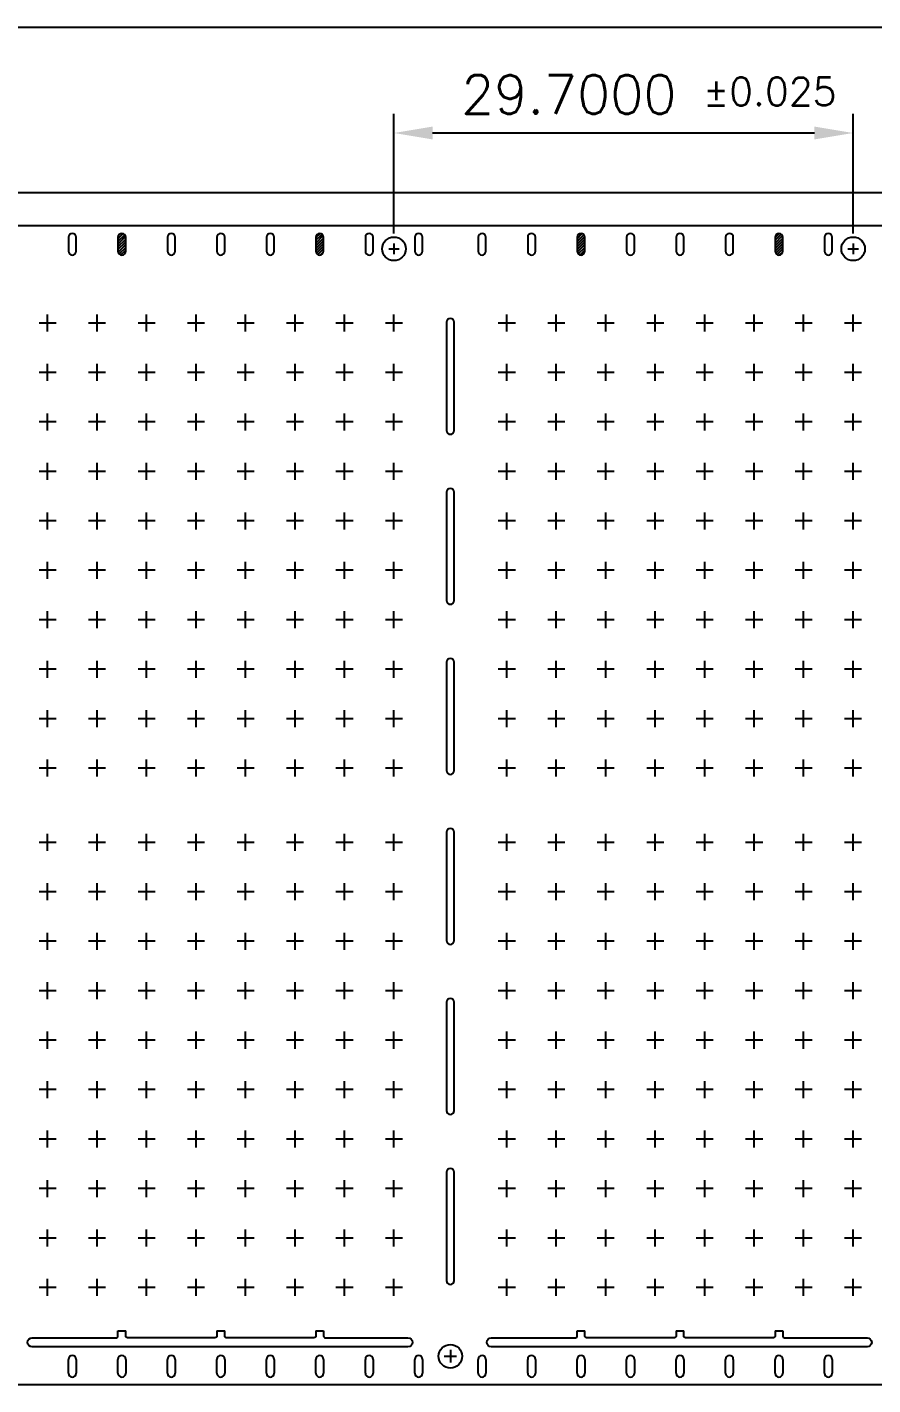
# Model space of a CAD drawing. Extents: x 11 to 275, y 12 to 390.
# Drawn here: x 52.4 to 107.1, y 69.2 to 157 of the extents above; entities that cross this region are included whole.
import ezdxf
from ezdxf.lldxf.tags import DXFTag

# ---------------------------------------------------------------- set-up
doc = ezdxf.new("R2010")
doc.units = 0
doc.header["$LTSCALE"] = 8
doc.header["$MEASUREMENT"] = 0
for name, color, linetype in [('CEN', 3, 'CENTER'), ('DIM', 7, 'Continuous'), ('LF-LINE', 1, 'Continuous'), ('PKG-OUT', 3, 'HIDDEN')]:
    doc.layers.add(name, color=color, linetype=linetype)
doc.styles.add('SIMPLEX', font='SIMPLEX.shx', dxfattribs={"height": 3})
tags = doc.linetypes.add('CENTER', pattern=[2, 1.25, -0.25, 0.25, -0.25]).pattern_tags.tags
tags[10:11] = [DXFTag(74, 4), DXFTag(75, 0), DXFTag(340, '0'), DXFTag(46, 1.0), DXFTag(50, 0.0), DXFTag(44, 0.0), DXFTag(45, 0.0)]
tags[8:9] = [DXFTag(74, 4), DXFTag(75, 0), DXFTag(340, '0'), DXFTag(46, 1.0), DXFTag(50, 0.0), DXFTag(44, 0.0), DXFTag(45, 0.0)]
tags[6:7] = [DXFTag(74, 4), DXFTag(75, 0), DXFTag(340, '0'), DXFTag(46, 1.0), DXFTag(50, 0.0), DXFTag(44, 0.0), DXFTag(45, 0.0)]
tags[4:5] = [DXFTag(74, 4), DXFTag(75, 0), DXFTag(340, '0'), DXFTag(46, 1.0), DXFTag(50, 0.0), DXFTag(44, 0.0), DXFTag(45, 0.0)]
tags = doc.linetypes.add('HIDDEN', pattern=[0.375, 0.25, -0.125]).pattern_tags.tags
tags[6:7] = [DXFTag(74, 4), DXFTag(75, 0), DXFTag(340, '0'), DXFTag(46, 1.0), DXFTag(50, 0.0), DXFTag(44, 0.0), DXFTag(45, 0.0)]
tags[4:5] = [DXFTag(74, 4), DXFTag(75, 0), DXFTag(340, '0'), DXFTag(46, 1.0), DXFTag(50, 0.0), DXFTag(44, 0.0), DXFTag(45, 0.0)]

# ---------------------------------------------------------------- blocks, each defined once
blk = doc.blocks.new('SH1')
at = {"layer": 'CEN'}
h = blk.add_hatch(dxfattribs=at)
h.set_pattern_fill('ANSI31', color=256, style=0)
h.paths.add_polyline_path([(-218.2, -248.576, 1), (-218.7, -248.576), (-218.7, -249.476, 1), (-218.2, -249.476)])
h.paths.add_polyline_path([(-205.4, -248.576, 1), (-205.9, -248.576), (-205.9, -249.476, 1), (-205.4, -249.476)])
h = blk.add_hatch(dxfattribs=at)
h.set_pattern_fill('ANSI31', color=256, style=0)
h.paths.add_polyline_path([(-188.5, -248.576, 1), (-189, -248.576), (-189, -249.476, 1), (-188.5, -249.476)])
h.paths.add_polyline_path([(-175.7, -248.576, 1), (-176.2, -248.576), (-176.2, -249.476, 1), (-175.7, -249.476)])
for p, q in [((-201.191, -249.326), (-200.509, -249.326)), ((-200.85, -248.984), (-200.85, -249.667)), ((-171.491, -249.326), (-170.809, -249.326)), ((-171.15, -248.984), (-171.15, -249.667)), ((-197.2, -320.57), (-197.2, -321.381)), ((-197.606, -320.976), (-196.794, -320.976))]:
    blk.add_line(p, q, dxfattribs=at)
at = {"layer": 'CEN', "ltscale": 0.01}
for p, q in [((-223.25, -254.676), (-223.25, -253.575)), ((-220.05, -254.676), (-220.05, -253.575)), ((-216.85, -254.676), (-216.85, -253.575)), ((-213.65, -254.676), (-213.65, -253.575)), ((-210.45, -254.676), (-210.45, -253.575)), ((-207.25, -254.676), (-207.25, -253.575)), ((-204.05, -254.676), (-204.05, -253.575)), ((-200.85, -254.676), (-200.85, -253.575)), ((-193.55, -254.676), (-193.55, -253.575)), ((-190.35, -254.676), (-190.35, -253.575)), ((-187.15, -254.676), (-187.15, -253.575)), ((-183.95, -254.676), (-183.95, -253.575)), ((-180.75, -254.676), (-180.75, -253.575)), ((-177.55, -254.676), (-177.55, -253.575)), ((-174.35, -254.676), (-174.35, -253.575)), ((-171.15, -254.676), (-171.15, -253.575)), ((-222.699, -254.126), (-223.801, -254.126)), ((-219.499, -254.126), (-220.601, -254.126)), ((-216.299, -254.126), (-217.401, -254.126)), ((-213.099, -254.126), (-214.201, -254.126)), ((-209.899, -254.126), (-211.001, -254.126)), ((-206.699, -254.126), (-207.801, -254.126)), ((-203.499, -254.126), (-204.601, -254.126)), ((-200.299, -254.126), (-201.401, -254.126)), ((-192.999, -254.126), (-194.101, -254.126)), ((-189.799, -254.126), (-190.901, -254.126)), ((-186.599, -254.126), (-187.701, -254.126)), ((-183.399, -254.126), (-184.501, -254.126)), ((-180.199, -254.126), (-181.301, -254.126)), ((-176.999, -254.126), (-178.101, -254.126)), ((-173.799, -254.126), (-174.901, -254.126)), ((-170.599, -254.126), (-171.701, -254.126)), ((-222.699, -257.326), (-223.801, -257.326)), ((-223.25, -257.876), (-223.25, -256.775)), ((-219.499, -257.326), (-220.601, -257.326)), ((-220.05, -257.876), (-220.05, -256.775)), ((-216.299, -257.326), (-217.401, -257.326)), ((-216.85, -257.876), (-216.85, -256.775)), ((-213.099, -257.326), (-214.201, -257.326)), ((-213.65, -257.876), (-213.65, -256.775)), ((-209.899, -257.326), (-211.001, -257.326)), ((-210.45, -257.876), (-210.45, -256.775)), ((-206.699, -257.326), (-207.801, -257.326)), ((-207.25, -257.876), (-207.25, -256.775)), ((-203.499, -257.326), (-204.601, -257.326)), ((-204.05, -257.876), (-204.05, -256.775)), ((-200.299, -257.326), (-201.401, -257.326)), ((-200.85, -257.876), (-200.85, -256.775)), ((-192.999, -257.326), (-194.101, -257.326)), ((-193.55, -257.876), (-193.55, -256.775)), ((-189.799, -257.326), (-190.901, -257.326)), ((-190.35, -257.876), (-190.35, -256.775)), ((-186.599, -257.326), (-187.701, -257.326)), ((-187.15, -257.876), (-187.15, -256.775)), ((-183.399, -257.326), (-184.501, -257.326)), ((-183.95, -257.876), (-183.95, -256.775)), ((-180.199, -257.326), (-181.301, -257.326)), ((-180.75, -257.876), (-180.75, -256.775)), ((-176.999, -257.326), (-178.101, -257.326)), ((-177.55, -257.876), (-177.55, -256.775)), ((-173.799, -257.326), (-174.901, -257.326)), ((-174.35, -257.876), (-174.35, -256.775)), ((-170.599, -257.326), (-171.701, -257.326)), ((-171.15, -257.876), (-171.15, -256.775)), ((-223.25, -261.076), (-223.25, -259.975)), ((-220.05, -261.076), (-220.05, -259.975)), ((-216.85, -261.076), (-216.85, -259.975)), ((-213.65, -261.076), (-213.65, -259.975)), ((-210.45, -261.076), (-210.45, -259.975)), ((-207.25, -261.076), (-207.25, -259.975)), ((-204.05, -261.076), (-204.05, -259.975)), ((-200.85, -261.076), (-200.85, -259.975)), ((-193.55, -261.076), (-193.55, -259.975)), ((-190.35, -261.076), (-190.35, -259.975)), ((-187.15, -261.076), (-187.15, -259.975)), ((-183.95, -261.076), (-183.95, -259.975)), ((-180.75, -261.076), (-180.75, -259.975)), ((-177.55, -261.076), (-177.55, -259.975)), ((-174.35, -261.076), (-174.35, -259.975)), ((-171.15, -261.076), (-171.15, -259.975)), ((-222.699, -260.526), (-223.801, -260.526)), ((-219.499, -260.526), (-220.601, -260.526)), ((-216.299, -260.526), (-217.401, -260.526)), ((-213.099, -260.526), (-214.201, -260.526)), ((-209.899, -260.526), (-211.001, -260.526)), ((-206.699, -260.526), (-207.801, -260.526)), ((-203.499, -260.526), (-204.601, -260.526)), ((-200.299, -260.526), (-201.401, -260.526)), ((-192.999, -260.526), (-194.101, -260.526)), ((-189.799, -260.526), (-190.901, -260.526)), ((-186.599, -260.526), (-187.701, -260.526)), ((-183.399, -260.526), (-184.501, -260.526)), ((-180.199, -260.526), (-181.301, -260.526)), ((-176.999, -260.526), (-178.101, -260.526)), ((-173.799, -260.526), (-174.901, -260.526)), ((-170.599, -260.526), (-171.701, -260.526)), ((-223.25, -264.276), (-223.25, -263.175)), ((-220.05, -264.276), (-220.05, -263.175)), ((-216.85, -264.276), (-216.85, -263.175)), ((-213.65, -264.276), (-213.65, -263.175)), ((-210.45, -264.276), (-210.45, -263.175)), ((-207.25, -264.276), (-207.25, -263.175)), ((-204.05, -264.276), (-204.05, -263.175)), ((-200.85, -264.276), (-200.85, -263.175)), ((-193.55, -264.276), (-193.55, -263.175)), ((-190.35, -264.276), (-190.35, -263.175)), ((-187.15, -264.276), (-187.15, -263.175)), ((-183.95, -264.276), (-183.95, -263.175)), ((-180.75, -264.276), (-180.75, -263.175)), ((-177.55, -264.276), (-177.55, -263.175)), ((-174.35, -264.276), (-174.35, -263.175)), ((-171.15, -264.276), (-171.15, -263.175)), ((-222.699, -263.726), (-223.801, -263.726)), ((-219.499, -263.726), (-220.601, -263.726)), ((-216.299, -263.726), (-217.401, -263.726)), ((-213.099, -263.726), (-214.201, -263.726)), ((-209.899, -263.726), (-211.001, -263.726)), ((-206.699, -263.726), (-207.801, -263.726)), ((-203.499, -263.726), (-204.601, -263.726)), ((-200.299, -263.726), (-201.401, -263.726)), ((-192.999, -263.726), (-194.101, -263.726)), ((-189.799, -263.726), (-190.901, -263.726)), ((-186.599, -263.726), (-187.701, -263.726)), ((-183.399, -263.726), (-184.501, -263.726)), ((-180.199, -263.726), (-181.301, -263.726)), ((-176.999, -263.726), (-178.101, -263.726)), ((-173.799, -263.726), (-174.901, -263.726)), ((-170.599, -263.726), (-171.701, -263.726)), ((-222.699, -266.926), (-223.801, -266.926)), ((-223.25, -267.476), (-223.25, -266.375)), ((-219.499, -266.926), (-220.601, -266.926)), ((-220.05, -267.476), (-220.05, -266.375)), ((-216.299, -266.926), (-217.401, -266.926)), ((-216.85, -267.476), (-216.85, -266.375)), ((-213.099, -266.926), (-214.201, -266.926)), ((-213.65, -267.476), (-213.65, -266.375)), ((-209.899, -266.926), (-211.001, -266.926)), ((-210.45, -267.476), (-210.45, -266.375)), ((-206.699, -266.926), (-207.801, -266.926)), ((-207.25, -267.476), (-207.25, -266.375)), ((-203.499, -266.926), (-204.601, -266.926)), ((-204.05, -267.476), (-204.05, -266.375)), ((-200.299, -266.926), (-201.401, -266.926)), ((-200.85, -267.476), (-200.85, -266.375)), ((-192.999, -266.926), (-194.101, -266.926)), ((-193.55, -267.476), (-193.55, -266.375)), ((-189.799, -266.926), (-190.901, -266.926)), ((-190.35, -267.476), (-190.35, -266.375)), ((-186.599, -266.926), (-187.701, -266.926)), ((-187.15, -267.476), (-187.15, -266.375)), ((-183.399, -266.926), (-184.501, -266.926)), ((-183.95, -267.476), (-183.95, -266.375)), ((-180.199, -266.926), (-181.301, -266.926)), ((-180.75, -267.476), (-180.75, -266.375)), ((-176.999, -266.926), (-178.101, -266.926)), ((-177.55, -267.476), (-177.55, -266.375)), ((-173.799, -266.926), (-174.901, -266.926)), ((-174.35, -267.476), (-174.35, -266.375)), ((-170.599, -266.926), (-171.701, -266.926)), ((-171.15, -267.476), (-171.15, -266.375)), ((-223.25, -270.676), (-223.25, -269.575)), ((-220.05, -270.676), (-220.05, -269.575)), ((-216.85, -270.676), (-216.85, -269.575)), ((-213.65, -270.676), (-213.65, -269.575)), ((-210.45, -270.676), (-210.45, -269.575)), ((-207.25, -270.676), (-207.25, -269.575)), ((-204.05, -270.676), (-204.05, -269.575)), ((-200.85, -270.676), (-200.85, -269.575)), ((-193.55, -270.676), (-193.55, -269.575)), ((-190.35, -270.676), (-190.35, -269.575)), ((-187.15, -270.676), (-187.15, -269.575)), ((-183.95, -270.676), (-183.95, -269.575)), ((-180.75, -270.676), (-180.75, -269.575)), ((-177.55, -270.676), (-177.55, -269.575)), ((-174.35, -270.676), (-174.35, -269.575)), ((-171.15, -270.676), (-171.15, -269.575)), ((-222.699, -270.126), (-223.801, -270.126)), ((-219.499, -270.126), (-220.601, -270.126)), ((-216.299, -270.126), (-217.401, -270.126)), ((-213.099, -270.126), (-214.201, -270.126)), ((-209.899, -270.126), (-211.001, -270.126)), ((-206.699, -270.126), (-207.801, -270.126)), ((-203.499, -270.126), (-204.601, -270.126)), ((-200.299, -270.126), (-201.401, -270.126)), ((-192.999, -270.126), (-194.101, -270.126)), ((-189.799, -270.126), (-190.901, -270.126)), ((-186.599, -270.126), (-187.701, -270.126)), ((-183.399, -270.126), (-184.501, -270.126)), ((-180.199, -270.126), (-181.301, -270.126)), ((-176.999, -270.126), (-178.101, -270.126)), ((-173.799, -270.126), (-174.901, -270.126)), ((-170.599, -270.126), (-171.701, -270.126)), ((-223.25, -273.876), (-223.25, -272.775)), ((-220.05, -273.876), (-220.05, -272.775)), ((-216.85, -273.876), (-216.85, -272.775)), ((-213.65, -273.876), (-213.65, -272.775)), ((-210.45, -273.876), (-210.45, -272.775)), ((-207.25, -273.876), (-207.25, -272.775)), ((-204.05, -273.876), (-204.05, -272.775)), ((-200.85, -273.876), (-200.85, -272.775)), ((-193.55, -273.876), (-193.55, -272.775)), ((-190.35, -273.876), (-190.35, -272.775)), ((-187.15, -273.876), (-187.15, -272.775)), ((-183.95, -273.876), (-183.95, -272.775)), ((-180.75, -273.876), (-180.75, -272.775)), ((-177.55, -273.876), (-177.55, -272.775)), ((-174.35, -273.876), (-174.35, -272.775)), ((-171.15, -273.876), (-171.15, -272.775)), ((-222.699, -273.326), (-223.801, -273.326)), ((-219.499, -273.326), (-220.601, -273.326)), ((-216.299, -273.326), (-217.401, -273.326)), ((-213.099, -273.326), (-214.201, -273.326)), ((-209.899, -273.326), (-211.001, -273.326)), ((-206.699, -273.326), (-207.801, -273.326)), ((-203.499, -273.326), (-204.601, -273.326)), ((-200.299, -273.326), (-201.401, -273.326)), ((-192.999, -273.326), (-194.101, -273.326)), ((-189.799, -273.326), (-190.901, -273.326)), ((-186.599, -273.326), (-187.701, -273.326)), ((-183.399, -273.326), (-184.501, -273.326)), ((-180.199, -273.326), (-181.301, -273.326)), ((-176.999, -273.326), (-178.101, -273.326)), ((-173.799, -273.326), (-174.901, -273.326)), ((-170.599, -273.326), (-171.701, -273.326)), ((-222.699, -276.526), (-223.801, -276.526)), ((-223.25, -277.076), (-223.25, -275.975)), ((-219.499, -276.526), (-220.601, -276.526)), ((-220.05, -277.076), (-220.05, -275.975)), ((-216.299, -276.526), (-217.401, -276.526)), ((-216.85, -277.076), (-216.85, -275.975)), ((-213.099, -276.526), (-214.201, -276.526)), ((-213.65, -277.076), (-213.65, -275.975)), ((-209.899, -276.526), (-211.001, -276.526)), ((-210.45, -277.076), (-210.45, -275.975)), ((-206.699, -276.526), (-207.801, -276.526)), ((-207.25, -277.076), (-207.25, -275.975)), ((-203.499, -276.526), (-204.601, -276.526)), ((-204.05, -277.076), (-204.05, -275.975)), ((-200.299, -276.526), (-201.401, -276.526)), ((-200.85, -277.076), (-200.85, -275.975)), ((-192.999, -276.526), (-194.101, -276.526)), ((-193.55, -277.076), (-193.55, -275.975)), ((-189.799, -276.526), (-190.901, -276.526)), ((-190.35, -277.076), (-190.35, -275.975)), ((-186.599, -276.526), (-187.701, -276.526)), ((-187.15, -277.076), (-187.15, -275.975)), ((-183.399, -276.526), (-184.501, -276.526)), ((-183.95, -277.076), (-183.95, -275.975)), ((-180.199, -276.526), (-181.301, -276.526)), ((-180.75, -277.076), (-180.75, -275.975)), ((-176.999, -276.526), (-178.101, -276.526)), ((-177.55, -277.076), (-177.55, -275.975)), ((-173.799, -276.526), (-174.901, -276.526)), ((-174.35, -277.076), (-174.35, -275.975)), ((-170.599, -276.526), (-171.701, -276.526)), ((-171.15, -277.076), (-171.15, -275.975)), ((-223.25, -280.276), (-223.25, -279.175)), ((-220.05, -280.276), (-220.05, -279.175)), ((-216.85, -280.276), (-216.85, -279.175)), ((-213.65, -280.276), (-213.65, -279.175)), ((-210.45, -280.276), (-210.45, -279.175)), ((-207.25, -280.276), (-207.25, -279.175)), ((-204.05, -280.276), (-204.05, -279.175)), ((-200.85, -280.276), (-200.85, -279.175)), ((-193.55, -280.276), (-193.55, -279.175)), ((-190.35, -280.276), (-190.35, -279.175)), ((-187.15, -280.276), (-187.15, -279.175)), ((-183.95, -280.276), (-183.95, -279.175)), ((-180.75, -280.276), (-180.75, -279.175)), ((-177.55, -280.276), (-177.55, -279.175)), ((-174.35, -280.276), (-174.35, -279.175)), ((-171.15, -280.276), (-171.15, -279.175)), ((-222.699, -279.726), (-223.801, -279.726)), ((-219.499, -279.726), (-220.601, -279.726)), ((-216.299, -279.726), (-217.401, -279.726)), ((-213.099, -279.726), (-214.201, -279.726)), ((-209.899, -279.726), (-211.001, -279.726)), ((-206.699, -279.726), (-207.801, -279.726)), ((-203.499, -279.726), (-204.601, -279.726)), ((-200.299, -279.726), (-201.401, -279.726)), ((-192.999, -279.726), (-194.101, -279.726)), ((-189.799, -279.726), (-190.901, -279.726)), ((-186.599, -279.726), (-187.701, -279.726)), ((-183.399, -279.726), (-184.501, -279.726)), ((-180.199, -279.726), (-181.301, -279.726)), ((-176.999, -279.726), (-178.101, -279.726)), ((-173.799, -279.726), (-174.901, -279.726)), ((-170.599, -279.726), (-171.701, -279.726)), ((-223.25, -283.476), (-223.25, -282.375)), ((-220.05, -283.476), (-220.05, -282.375)), ((-216.85, -283.476), (-216.85, -282.375)), ((-213.65, -283.476), (-213.65, -282.375)), ((-210.45, -283.476), (-210.45, -282.375)), ((-207.25, -283.476), (-207.25, -282.375)), ((-204.05, -283.476), (-204.05, -282.375)), ((-200.85, -283.476), (-200.85, -282.375)), ((-193.55, -283.476), (-193.55, -282.375)), ((-190.35, -283.476), (-190.35, -282.375)), ((-187.15, -283.476), (-187.15, -282.375)), ((-183.95, -283.476), (-183.95, -282.375)), ((-180.75, -283.476), (-180.75, -282.375)), ((-177.55, -283.476), (-177.55, -282.375)), ((-174.35, -283.476), (-174.35, -282.375)), ((-171.15, -283.476), (-171.15, -282.375)), ((-222.699, -282.926), (-223.801, -282.926)), ((-219.499, -282.926), (-220.601, -282.926)), ((-216.299, -282.926), (-217.401, -282.926)), ((-213.099, -282.926), (-214.201, -282.926)), ((-209.899, -282.926), (-211.001, -282.926)), ((-206.699, -282.926), (-207.801, -282.926)), ((-203.499, -282.926), (-204.601, -282.926)), ((-200.299, -282.926), (-201.401, -282.926)), ((-192.999, -282.926), (-194.101, -282.926)), ((-189.799, -282.926), (-190.901, -282.926)), ((-186.599, -282.926), (-187.701, -282.926)), ((-183.399, -282.926), (-184.501, -282.926)), ((-180.199, -282.926), (-181.301, -282.926)), ((-176.999, -282.926), (-178.101, -282.926)), ((-173.799, -282.926), (-174.901, -282.926)), ((-170.599, -282.926), (-171.701, -282.926)), ((-223.25, -288.276), (-223.25, -287.175)), ((-220.05, -288.276), (-220.05, -287.175)), ((-216.85, -288.276), (-216.85, -287.175)), ((-213.65, -288.276), (-213.65, -287.175)), ((-210.45, -288.276), (-210.45, -287.175)), ((-207.25, -288.276), (-207.25, -287.175)), ((-204.05, -288.276), (-204.05, -287.175)), ((-200.85, -288.276), (-200.85, -287.175)), ((-193.55, -288.276), (-193.55, -287.175)), ((-190.35, -288.276), (-190.35, -287.175)), ((-187.15, -288.276), (-187.15, -287.175)), ((-183.95, -288.276), (-183.95, -287.175)), ((-180.75, -288.276), (-180.75, -287.175)), ((-177.55, -288.276), (-177.55, -287.175)), ((-174.35, -288.276), (-174.35, -287.175)), ((-171.15, -288.276), (-171.15, -287.175)), ((-222.699, -287.726), (-223.801, -287.726)), ((-219.499, -287.726), (-220.601, -287.726)), ((-216.299, -287.726), (-217.401, -287.726)), ((-213.099, -287.726), (-214.201, -287.726)), ((-209.899, -287.726), (-211.001, -287.726)), ((-206.699, -287.726), (-207.801, -287.726)), ((-203.499, -287.726), (-204.601, -287.726)), ((-200.299, -287.726), (-201.401, -287.726)), ((-192.999, -287.726), (-194.101, -287.726)), ((-189.799, -287.726), (-190.901, -287.726)), ((-186.599, -287.726), (-187.701, -287.726)), ((-183.399, -287.726), (-184.501, -287.726)), ((-180.199, -287.726), (-181.301, -287.726)), ((-176.999, -287.726), (-178.101, -287.726)), ((-173.799, -287.726), (-174.901, -287.726)), ((-170.599, -287.726), (-171.701, -287.726)), ((-223.25, -291.476), (-223.25, -290.375)), ((-220.05, -291.476), (-220.05, -290.375)), ((-216.85, -291.476), (-216.85, -290.375)), ((-213.65, -291.476), (-213.65, -290.375)), ((-210.45, -291.476), (-210.45, -290.375)), ((-207.25, -291.476), (-207.25, -290.375)), ((-204.05, -291.476), (-204.05, -290.375)), ((-200.85, -291.476), (-200.85, -290.375)), ((-193.55, -291.476), (-193.55, -290.375)), ((-190.35, -291.476), (-190.35, -290.375)), ((-187.15, -291.476), (-187.15, -290.375)), ((-183.95, -291.476), (-183.95, -290.375)), ((-180.75, -291.476), (-180.75, -290.375)), ((-177.55, -291.476), (-177.55, -290.375)), ((-174.35, -291.476), (-174.35, -290.375)), ((-171.15, -291.476), (-171.15, -290.375)), ((-222.699, -290.926), (-223.801, -290.926)), ((-219.499, -290.926), (-220.601, -290.926)), ((-216.299, -290.926), (-217.401, -290.926)), ((-213.099, -290.926), (-214.201, -290.926)), ((-209.899, -290.926), (-211.001, -290.926)), ((-206.699, -290.926), (-207.801, -290.926)), ((-203.499, -290.926), (-204.601, -290.926)), ((-200.299, -290.926), (-201.401, -290.926)), ((-192.999, -290.926), (-194.101, -290.926)), ((-189.799, -290.926), (-190.901, -290.926)), ((-186.599, -290.926), (-187.701, -290.926)), ((-183.399, -290.926), (-184.501, -290.926)), ((-180.199, -290.926), (-181.301, -290.926)), ((-176.999, -290.926), (-178.101, -290.926)), ((-173.799, -290.926), (-174.901, -290.926)), ((-170.599, -290.926), (-171.701, -290.926)), ((-222.699, -294.126), (-223.801, -294.126)), ((-223.25, -294.676), (-223.25, -293.575)), ((-219.499, -294.126), (-220.601, -294.126)), ((-220.05, -294.676), (-220.05, -293.575)), ((-216.299, -294.126), (-217.401, -294.126)), ((-216.85, -294.676), (-216.85, -293.575)), ((-213.099, -294.126), (-214.201, -294.126)), ((-213.65, -294.676), (-213.65, -293.575)), ((-209.899, -294.126), (-211.001, -294.126)), ((-210.45, -294.676), (-210.45, -293.575)), ((-206.699, -294.126), (-207.801, -294.126)), ((-207.25, -294.676), (-207.25, -293.575)), ((-203.499, -294.126), (-204.601, -294.126)), ((-204.05, -294.676), (-204.05, -293.575)), ((-200.299, -294.126), (-201.401, -294.126)), ((-200.85, -294.676), (-200.85, -293.575)), ((-192.999, -294.126), (-194.101, -294.126)), ((-193.55, -294.676), (-193.55, -293.575)), ((-189.799, -294.126), (-190.901, -294.126)), ((-190.35, -294.676), (-190.35, -293.575)), ((-186.599, -294.126), (-187.701, -294.126)), ((-187.15, -294.676), (-187.15, -293.575)), ((-183.399, -294.126), (-184.501, -294.126)), ((-183.95, -294.676), (-183.95, -293.575)), ((-180.199, -294.126), (-181.301, -294.126)), ((-180.75, -294.676), (-180.75, -293.575)), ((-176.999, -294.126), (-178.101, -294.126)), ((-177.55, -294.676), (-177.55, -293.575)), ((-173.799, -294.126), (-174.901, -294.126)), ((-174.35, -294.676), (-174.35, -293.575)), ((-170.599, -294.126), (-171.701, -294.126)), ((-171.15, -294.676), (-171.15, -293.575)), ((-223.25, -297.876), (-223.25, -296.775)), ((-220.05, -297.876), (-220.05, -296.775)), ((-216.85, -297.876), (-216.85, -296.775)), ((-213.65, -297.876), (-213.65, -296.775)), ((-210.45, -297.876), (-210.45, -296.775)), ((-207.25, -297.876), (-207.25, -296.775)), ((-204.05, -297.876), (-204.05, -296.775)), ((-200.85, -297.876), (-200.85, -296.775)), ((-193.55, -297.876), (-193.55, -296.775)), ((-190.35, -297.876), (-190.35, -296.775)), ((-187.15, -297.876), (-187.15, -296.775)), ((-183.95, -297.876), (-183.95, -296.775)), ((-180.75, -297.876), (-180.75, -296.775)), ((-177.55, -297.876), (-177.55, -296.775)), ((-174.35, -297.876), (-174.35, -296.775)), ((-171.15, -297.876), (-171.15, -296.775)), ((-222.699, -297.326), (-223.801, -297.326)), ((-219.499, -297.326), (-220.601, -297.326)), ((-216.299, -297.326), (-217.401, -297.326)), ((-213.099, -297.326), (-214.201, -297.326)), ((-209.899, -297.326), (-211.001, -297.326)), ((-206.699, -297.326), (-207.801, -297.326)), ((-203.499, -297.326), (-204.601, -297.326)), ((-200.299, -297.326), (-201.401, -297.326)), ((-192.999, -297.326), (-194.101, -297.326)), ((-189.799, -297.326), (-190.901, -297.326)), ((-186.599, -297.326), (-187.701, -297.326)), ((-183.399, -297.326), (-184.501, -297.326)), ((-180.199, -297.326), (-181.301, -297.326)), ((-176.999, -297.326), (-178.101, -297.326)), ((-173.799, -297.326), (-174.901, -297.326)), ((-170.599, -297.326), (-171.701, -297.326)), ((-223.25, -301.076), (-223.25, -299.975)), ((-220.05, -301.076), (-220.05, -299.975)), ((-216.85, -301.076), (-216.85, -299.975)), ((-213.65, -301.076), (-213.65, -299.975)), ((-210.45, -301.076), (-210.45, -299.975)), ((-207.25, -301.076), (-207.25, -299.975)), ((-204.05, -301.076), (-204.05, -299.975)), ((-200.85, -301.076), (-200.85, -299.975)), ((-193.55, -301.076), (-193.55, -299.975)), ((-190.35, -301.076), (-190.35, -299.975)), ((-187.15, -301.076), (-187.15, -299.975)), ((-183.95, -301.076), (-183.95, -299.975)), ((-180.75, -301.076), (-180.75, -299.975)), ((-177.55, -301.076), (-177.55, -299.975)), ((-174.35, -301.076), (-174.35, -299.975)), ((-171.15, -301.076), (-171.15, -299.975)), ((-222.699, -300.526), (-223.801, -300.526)), ((-219.499, -300.526), (-220.601, -300.526)), ((-216.299, -300.526), (-217.401, -300.526)), ((-213.099, -300.526), (-214.201, -300.526)), ((-209.899, -300.526), (-211.001, -300.526)), ((-206.699, -300.526), (-207.801, -300.526)), ((-203.499, -300.526), (-204.601, -300.526)), ((-200.299, -300.526), (-201.401, -300.526)), ((-192.999, -300.526), (-194.101, -300.526)), ((-189.799, -300.526), (-190.901, -300.526)), ((-186.599, -300.526), (-187.701, -300.526)), ((-183.399, -300.526), (-184.501, -300.526)), ((-180.199, -300.526), (-181.301, -300.526)), ((-176.999, -300.526), (-178.101, -300.526)), ((-173.799, -300.526), (-174.901, -300.526)), ((-170.599, -300.526), (-171.701, -300.526)), ((-222.699, -303.726), (-223.801, -303.726)), ((-223.25, -304.276), (-223.25, -303.175)), ((-219.499, -303.726), (-220.601, -303.726)), ((-220.05, -304.276), (-220.05, -303.175)), ((-216.299, -303.726), (-217.401, -303.726)), ((-216.85, -304.276), (-216.85, -303.175)), ((-213.099, -303.726), (-214.201, -303.726)), ((-213.65, -304.276), (-213.65, -303.175)), ((-209.899, -303.726), (-211.001, -303.726)), ((-210.45, -304.276), (-210.45, -303.175)), ((-206.699, -303.726), (-207.801, -303.726)), ((-207.25, -304.276), (-207.25, -303.175)), ((-203.499, -303.726), (-204.601, -303.726)), ((-204.05, -304.276), (-204.05, -303.175)), ((-200.299, -303.726), (-201.401, -303.726)), ((-200.85, -304.276), (-200.85, -303.175)), ((-192.999, -303.726), (-194.101, -303.726)), ((-193.55, -304.276), (-193.55, -303.175)), ((-189.799, -303.726), (-190.901, -303.726)), ((-190.35, -304.276), (-190.35, -303.175)), ((-186.599, -303.726), (-187.701, -303.726)), ((-187.15, -304.276), (-187.15, -303.175)), ((-183.399, -303.726), (-184.501, -303.726)), ((-183.95, -304.276), (-183.95, -303.175)), ((-180.199, -303.726), (-181.301, -303.726)), ((-180.75, -304.276), (-180.75, -303.175)), ((-176.999, -303.726), (-178.101, -303.726)), ((-177.55, -304.276), (-177.55, -303.175)), ((-173.799, -303.726), (-174.901, -303.726)), ((-174.35, -304.276), (-174.35, -303.175)), ((-170.599, -303.726), (-171.701, -303.726)), ((-171.15, -304.276), (-171.15, -303.175)), ((-223.25, -307.476), (-223.25, -306.375)), ((-220.05, -307.476), (-220.05, -306.375)), ((-216.85, -307.476), (-216.85, -306.375)), ((-213.65, -307.476), (-213.65, -306.375)), ((-210.45, -307.476), (-210.45, -306.375)), ((-207.25, -307.476), (-207.25, -306.375)), ((-204.05, -307.476), (-204.05, -306.375)), ((-200.85, -307.476), (-200.85, -306.375)), ((-193.55, -307.476), (-193.55, -306.375)), ((-190.35, -307.476), (-190.35, -306.375)), ((-187.15, -307.476), (-187.15, -306.375)), ((-183.95, -307.476), (-183.95, -306.375)), ((-180.75, -307.476), (-180.75, -306.375)), ((-177.55, -307.476), (-177.55, -306.375)), ((-174.35, -307.476), (-174.35, -306.375)), ((-171.15, -307.476), (-171.15, -306.375)), ((-222.699, -306.926), (-223.801, -306.926)), ((-219.499, -306.926), (-220.601, -306.926)), ((-216.299, -306.926), (-217.401, -306.926)), ((-213.099, -306.926), (-214.201, -306.926)), ((-209.899, -306.926), (-211.001, -306.926)), ((-206.699, -306.926), (-207.801, -306.926)), ((-203.499, -306.926), (-204.601, -306.926)), ((-200.299, -306.926), (-201.401, -306.926)), ((-192.999, -306.926), (-194.101, -306.926)), ((-189.799, -306.926), (-190.901, -306.926)), ((-186.599, -306.926), (-187.701, -306.926)), ((-183.399, -306.926), (-184.501, -306.926)), ((-180.199, -306.926), (-181.301, -306.926)), ((-176.999, -306.926), (-178.101, -306.926)), ((-173.799, -306.926), (-174.901, -306.926)), ((-170.599, -306.926), (-171.701, -306.926)), ((-223.25, -310.676), (-223.25, -309.575)), ((-220.05, -310.676), (-220.05, -309.575)), ((-216.85, -310.676), (-216.85, -309.575)), ((-213.65, -310.676), (-213.65, -309.575)), ((-210.45, -310.676), (-210.45, -309.575)), ((-207.25, -310.676), (-207.25, -309.575)), ((-204.05, -310.676), (-204.05, -309.575)), ((-200.85, -310.676), (-200.85, -309.575)), ((-193.55, -310.676), (-193.55, -309.575)), ((-190.35, -310.676), (-190.35, -309.575)), ((-187.15, -310.676), (-187.15, -309.575)), ((-183.95, -310.676), (-183.95, -309.575)), ((-180.75, -310.676), (-180.75, -309.575)), ((-177.55, -310.676), (-177.55, -309.575)), ((-174.35, -310.676), (-174.35, -309.575)), ((-171.15, -310.676), (-171.15, -309.575)), ((-222.699, -310.126), (-223.801, -310.126)), ((-219.499, -310.126), (-220.601, -310.126)), ((-216.299, -310.126), (-217.401, -310.126)), ((-213.099, -310.126), (-214.201, -310.126)), ((-209.899, -310.126), (-211.001, -310.126)), ((-206.699, -310.126), (-207.801, -310.126)), ((-203.499, -310.126), (-204.601, -310.126)), ((-200.299, -310.126), (-201.401, -310.126)), ((-192.999, -310.126), (-194.101, -310.126)), ((-189.799, -310.126), (-190.901, -310.126)), ((-186.599, -310.126), (-187.701, -310.126)), ((-183.399, -310.126), (-184.501, -310.126)), ((-180.199, -310.126), (-181.301, -310.126)), ((-176.999, -310.126), (-178.101, -310.126)), ((-173.799, -310.126), (-174.901, -310.126)), ((-170.599, -310.126), (-171.701, -310.126)), ((-222.699, -313.326), (-223.801, -313.326)), ((-223.25, -313.876), (-223.25, -312.775)), ((-219.499, -313.326), (-220.601, -313.326)), ((-220.05, -313.876), (-220.05, -312.775)), ((-216.299, -313.326), (-217.401, -313.326)), ((-216.85, -313.876), (-216.85, -312.775)), ((-213.099, -313.326), (-214.201, -313.326)), ((-213.65, -313.876), (-213.65, -312.775)), ((-209.899, -313.326), (-211.001, -313.326)), ((-210.45, -313.876), (-210.45, -312.775)), ((-206.699, -313.326), (-207.801, -313.326)), ((-207.25, -313.876), (-207.25, -312.775)), ((-203.499, -313.326), (-204.601, -313.326)), ((-204.05, -313.876), (-204.05, -312.775)), ((-200.299, -313.326), (-201.401, -313.326)), ((-200.85, -313.876), (-200.85, -312.775)), ((-192.999, -313.326), (-194.101, -313.326)), ((-193.55, -313.876), (-193.55, -312.775)), ((-189.799, -313.326), (-190.901, -313.326)), ((-190.35, -313.876), (-190.35, -312.775)), ((-186.599, -313.326), (-187.701, -313.326)), ((-187.15, -313.876), (-187.15, -312.775)), ((-183.399, -313.326), (-184.501, -313.326)), ((-183.95, -313.876), (-183.95, -312.775)), ((-180.199, -313.326), (-181.301, -313.326)), ((-180.75, -313.876), (-180.75, -312.775)), ((-176.999, -313.326), (-178.101, -313.326)), ((-177.55, -313.876), (-177.55, -312.775)), ((-173.799, -313.326), (-174.901, -313.326)), ((-174.35, -313.876), (-174.35, -312.775)), ((-170.599, -313.326), (-171.701, -313.326)), ((-171.15, -313.876), (-171.15, -312.775)), ((-223.25, -317.076), (-223.25, -315.975)), ((-220.05, -317.076), (-220.05, -315.975)), ((-216.85, -317.076), (-216.85, -315.975)), ((-213.65, -317.076), (-213.65, -315.975)), ((-210.45, -317.076), (-210.45, -315.975)), ((-207.25, -317.076), (-207.25, -315.975)), ((-204.05, -317.076), (-204.05, -315.975)), ((-200.85, -317.076), (-200.85, -315.975)), ((-193.55, -317.076), (-193.55, -315.975)), ((-190.35, -317.076), (-190.35, -315.975)), ((-187.15, -317.076), (-187.15, -315.975)), ((-183.95, -317.076), (-183.95, -315.975)), ((-180.75, -317.076), (-180.75, -315.975)), ((-177.55, -317.076), (-177.55, -315.975)), ((-174.35, -317.076), (-174.35, -315.975)), ((-171.15, -317.076), (-171.15, -315.975)), ((-222.699, -316.526), (-223.801, -316.526)), ((-219.499, -316.526), (-220.601, -316.526)), ((-216.299, -316.526), (-217.401, -316.526)), ((-213.099, -316.526), (-214.201, -316.526)), ((-209.899, -316.526), (-211.001, -316.526)), ((-206.699, -316.526), (-207.801, -316.526)), ((-203.499, -316.526), (-204.601, -316.526)), ((-200.299, -316.526), (-201.401, -316.526)), ((-192.999, -316.526), (-194.101, -316.526)), ((-189.799, -316.526), (-190.901, -316.526)), ((-186.599, -316.526), (-187.701, -316.526)), ((-183.399, -316.526), (-184.501, -316.526)), ((-180.199, -316.526), (-181.301, -316.526)), ((-176.999, -316.526), (-178.101, -316.526)), ((-173.799, -316.526), (-174.901, -316.526)), ((-170.599, -316.526), (-171.701, -316.526))]:
    blk.add_line(p, q, dxfattribs=at)
at = {"layer": 'DIM', "lineweight": -2}
blk.add_line((-255.9, -234.983), (-16.1, -234.983), dxfattribs=at)
at = {"layer": 'DIM', "color": 7, "lineweight": -2}
for p, q in [((-200.85, -248.326), (-200.85, -240.581)), ((-171.15, -248.326), (-171.15, -240.581)), ((-198.35, -241.831), (-173.65, -241.831)), ((-250.45, -245.689), (-21.55, -245.689))]:
    blk.add_line(p, q, dxfattribs=at)
at = {"layer": 'DIM'}
for centre in [(-200.85, -249.326), (-171.15, -249.326), (-197.2, -320.976)]:
    blk.add_circle(centre, 0.762, dxfattribs=at)
at = {"layer": 'DIM', "color": 7}
for p in [(-200.85, -249.326), (-200.275, -248.826), (-171.15, -249.326), (-170.575, -248.826)]:
    blk.add_point(p, dxfattribs=at)
for points in [[(-200.85, -241.831), (-198.35, -242.248), (-198.35, -241.415)], [(-171.15, -241.831), (-173.65, -242.248), (-173.65, -241.415)]]:
    blk.add_solid(points, dxfattribs=at)
at = {"layer": 'LF-LINE'}
for p, q in [((-258.1, -247.826), (-136.3, -247.826)), ((-221.9, -248.576), (-221.9, -249.476)), ((-221.4, -249.476), (-221.4, -248.576)), ((-215.5, -248.576), (-215.5, -249.476)), ((-215, -249.476), (-215, -248.576)), ((-212.3, -248.576), (-212.3, -249.476)), ((-211.8, -249.476), (-211.8, -248.576)), ((-209.1, -248.576), (-209.1, -249.476)), ((-208.6, -249.476), (-208.6, -248.576)), ((-202.7, -248.576), (-202.7, -249.476)), ((-202.2, -249.476), (-202.2, -248.576)), ((-199.5, -248.576), (-199.5, -249.476)), ((-199, -249.476), (-199, -248.576)), ((-195.4, -248.576), (-195.4, -249.476)), ((-194.9, -249.476), (-194.9, -248.576)), ((-192.2, -248.576), (-192.2, -249.476)), ((-191.7, -249.476), (-191.7, -248.576)), ((-185.8, -248.576), (-185.8, -249.476)), ((-185.3, -249.476), (-185.3, -248.576)), ((-182.6, -248.576), (-182.6, -249.476)), ((-182.1, -249.476), (-182.1, -248.576)), ((-179.4, -248.576), (-179.4, -249.476)), ((-178.9, -249.476), (-178.9, -248.576)), ((-173, -248.576), (-173, -249.476)), ((-172.5, -249.476), (-172.5, -248.576)), ((-218.7, -319.326), (-218.2, -319.326)), ((-212.3, -319.326), (-211.8, -319.326)), ((-205.9, -319.326), (-205.4, -319.326)), ((-189, -319.326), (-188.5, -319.326)), ((-182.6, -319.326), (-182.1, -319.326)), ((-176.2, -319.326), (-175.7, -319.326)), ((-221.9, -322.076), (-221.9, -321.176)), ((-221.4, -321.176), (-221.4, -322.076)), ((-218.7, -322.076), (-218.7, -321.176)), ((-218.2, -321.176), (-218.2, -322.076)), ((-215.5, -322.076), (-215.5, -321.176)), ((-215, -321.176), (-215, -322.076)), ((-212.3, -322.076), (-212.3, -321.176)), ((-211.8, -321.176), (-211.8, -322.076)), ((-209.1, -322.076), (-209.1, -321.176)), ((-208.6, -321.176), (-208.6, -322.076)), ((-205.9, -322.076), (-205.9, -321.176)), ((-205.4, -321.176), (-205.4, -322.076)), ((-202.7, -322.076), (-202.7, -321.176)), ((-202.2, -321.176), (-202.2, -322.076)), ((-199.5, -322.076), (-199.5, -321.176)), ((-199, -321.176), (-199, -322.076)), ((-195.4, -322.076), (-195.4, -321.176)), ((-194.9, -321.176), (-194.9, -322.076)), ((-192.2, -322.076), (-192.2, -321.176)), ((-191.7, -321.176), (-191.7, -322.076)), ((-189, -322.076), (-189, -321.176)), ((-188.5, -321.176), (-188.5, -322.076)), ((-185.8, -322.076), (-185.8, -321.176)), ((-185.3, -321.176), (-185.3, -322.076)), ((-182.6, -322.076), (-182.6, -321.176)), ((-182.1, -321.176), (-182.1, -322.076)), ((-179.4, -322.076), (-179.4, -321.176)), ((-178.9, -321.176), (-178.9, -322.076)), ((-176.2, -322.076), (-176.2, -321.176)), ((-175.7, -321.176), (-175.7, -322.076)), ((-173, -322.076), (-173, -321.176)), ((-172.5, -321.176), (-172.5, -322.076)), ((-136.3, -322.826), (-258.1, -322.826))]:
    blk.add_line(p, q, dxfattribs=at)
for points in [[(-196.95, -261.076), (-196.95, -254.076, 1), (-197.45, -254.076), (-197.45, -261.076, 1)], [(-196.95, -272.076), (-196.95, -265.076, 1), (-197.45, -265.076), (-197.45, -272.076, 1)], [(-196.95, -283.076), (-196.95, -276.076, 1), (-197.45, -276.076), (-197.45, -283.076, 1)], [(-196.95, -294.076), (-196.95, -287.076, 1), (-197.45, -287.076), (-197.45, -294.076, 1)], [(-196.95, -305.076), (-196.95, -298.076, 1), (-197.45, -298.076), (-197.45, -305.076, 1)], [(-196.95, -316.076), (-196.95, -309.076, 1), (-197.45, -309.076), (-197.45, -316.076, 1)]]:
    blk.add_lwpolyline(points, format="xyb", close=True, dxfattribs=at)
for points in [[(-205.4, -319.326), (-205.4, -319.426), (-205.4, -319.676, 0.414214), (-205.3, -319.776), (-201.787, -319.776), (-201.15, -319.776), (-199.95, -319.776, -1), (-199.95, -320.376), (-201.15, -320.376), (-205.35, -320.376), (-209.55, -320.376), (-213.75, -320.376), (-217.95, -320.376), (-224.25, -320.376, -1), (-224.25, -319.776), (-220.987, -319.776), (-219.627, -319.776), (-218.8, -319.776, 0.414214), (-218.7, -319.676), (-218.7, -319.426), (-218.7, -319.326)], [(-212.3, -319.326), (-212.3, -319.426), (-212.3, -319.676, -0.414214), (-212.4, -319.776), (-213.75, -319.776), (-214.587, -319.776), (-217.95, -319.776), (-218.1, -319.776, -0.414214), (-218.2, -319.676), (-218.2, -319.426), (-218.2, -319.326)], [(-205.9, -319.326), (-205.9, -319.426), (-205.9, -319.676, -0.414214), (-206, -319.776), (-207.027, -319.776), (-208.187, -319.776), (-211.7, -319.776, -0.414214), (-211.8, -319.676), (-211.8, -319.426), (-211.8, -319.326)], [(-175.7, -319.326), (-175.7, -319.426), (-175.7, -319.676, 0.414214), (-175.6, -319.776), (-172.087, -319.776), (-171.45, -319.776), (-170.25, -319.776, -1), (-170.25, -320.376), (-171.45, -320.376), (-175.65, -320.376), (-179.85, -320.376), (-184.05, -320.376), (-188.25, -320.376), (-194.55, -320.376, -1), (-194.55, -319.776), (-191.287, -319.776), (-189.927, -319.776), (-189.1, -319.776, 0.414214), (-189, -319.676), (-189, -319.426), (-189, -319.326)], [(-182.6, -319.326), (-182.6, -319.426), (-182.6, -319.676, -0.414214), (-182.7, -319.776), (-184.05, -319.776), (-184.887, -319.776), (-188.25, -319.776), (-188.4, -319.776, -0.414214), (-188.5, -319.676), (-188.5, -319.426), (-188.5, -319.326)], [(-176.2, -319.326), (-176.2, -319.426), (-176.2, -319.676, -0.414214), (-176.3, -319.776), (-177.327, -319.776), (-178.487, -319.776), (-182, -319.776, -0.414214), (-182.1, -319.676), (-182.1, -319.426), (-182.1, -319.326)]]:
    blk.add_lwpolyline(points, format="xyb", dxfattribs=at)
for centre, start, end in [((-221.65, -248.576), 0, 180), ((-215.25, -248.576), 0, 180), ((-212.05, -248.576), 0, 180), ((-208.85, -248.576), 0, 180), ((-202.45, -248.576), 0, 180), ((-199.25, -248.576), 0, 180), ((-195.15, -248.576), 0, 180), ((-191.95, -248.576), 0, 180), ((-185.55, -248.576), 0, 180), ((-182.35, -248.576), 0, 180), ((-179.15, -248.576), 0, 180), ((-172.75, -248.576), 0, 180), ((-221.65, -249.476), 180, 0), ((-215.25, -249.476), 180, 0), ((-212.05, -249.476), 180, 0), ((-208.85, -249.476), 180, 0), ((-202.45, -249.476), 180, 0), ((-199.25, -249.476), 180, 0), ((-195.15, -249.476), 180, 0), ((-191.95, -249.476), 180, 0), ((-185.55, -249.476), 180, 0), ((-182.35, -249.476), 180, 0), ((-179.15, -249.476), 180, 0), ((-172.75, -249.476), 180, 0), ((-221.65, -321.176), 0, 180), ((-218.45, -321.176), 0, 180), ((-215.25, -321.176), 0, 180), ((-212.05, -321.176), 0, 180), ((-208.85, -321.176), 0, 180), ((-205.65, -321.176), 0, 180), ((-202.45, -321.176), 0, 180), ((-199.25, -321.176), 0, 180), ((-195.15, -321.176), 0, 180), ((-191.95, -321.176), 0, 180), ((-188.75, -321.176), 0, 180), ((-185.55, -321.176), 0, 180), ((-182.35, -321.176), 0, 180), ((-179.15, -321.176), 0, 180), ((-175.95, -321.176), 0, 180), ((-172.75, -321.176), 0, 180), ((-221.65, -322.076), 180, 0), ((-218.45, -322.076), 180, 0), ((-215.25, -322.076), 180, 0), ((-212.05, -322.076), 180, 0), ((-208.85, -322.076), 180, 0), ((-205.65, -322.076), 180, 0), ((-202.45, -322.076), 180, 0), ((-199.25, -322.076), 180, 0), ((-195.15, -322.076), 180, 0), ((-191.95, -322.076), 180, 0), ((-188.75, -322.076), 180, 0), ((-185.55, -322.076), 180, 0), ((-182.35, -322.076), 180, 0), ((-179.15, -322.076), 180, 0), ((-175.95, -322.076), 180, 0), ((-172.75, -322.076), 180, 0)]:
    blk.add_arc(centre, 0.25, start, end, dxfattribs=at)
at = {"layer": 'PKG-OUT', "linetype": 'HIDDEN'}
for p, q in [((-218.7, -248.576), (-218.7, -249.476)), ((-218.2, -249.476), (-218.2, -248.576)), ((-189, -248.576), (-189, -249.476)), ((-188.5, -249.476), (-188.5, -248.576))]:
    blk.add_line(p, q, dxfattribs=at)
at = {"layer": 'PKG-OUT'}
for p, q in [((-205.9, -248.576), (-205.9, -249.476)), ((-205.4, -249.476), (-205.4, -248.576)), ((-176.2, -248.576), (-176.2, -249.476)), ((-175.7, -249.476), (-175.7, -248.576))]:
    blk.add_line(p, q, dxfattribs=at)
at = {"layer": 'PKG-OUT', "linetype": 'HIDDEN'}
for centre, start, end in [((-218.45, -248.576), 0, 180), ((-188.75, -248.576), 0, 180), ((-218.45, -249.476), 180, 0), ((-188.75, -249.476), 180, 0)]:
    blk.add_arc(centre, 0.25, start, end, dxfattribs=at)
at = {"layer": 'PKG-OUT'}
for centre, start, end in [((-205.65, -248.576), 0, 180), ((-175.95, -248.576), 0, 180), ((-205.65, -249.476), 180, 0), ((-175.95, -249.476), 180, 0)]:
    blk.add_arc(centre, 0.25, start, end, dxfattribs=at)
at = {"layer": 'DIM', "color": 7, "insert": (-189.539, -239.331), "char_height": 2.5, "attachment_point": 5, "style": 'SIMPLEX'}
blk.add_mtext('\\A1;29.7000', dxfattribs=at)
at = {"layer": 'DIM', "insert": (-176.544, -239.148), "char_height": 1.8, "attachment_point": 5, "style": 'SIMPLEX'}
blk.add_mtext('%%P0.025', dxfattribs=at)

msp = doc.modelspace()

# ---------------------------------------------------------------- block references
msp.add_blockref('SH1', (277, 392))

doc.saveas('drawing.dxf')
